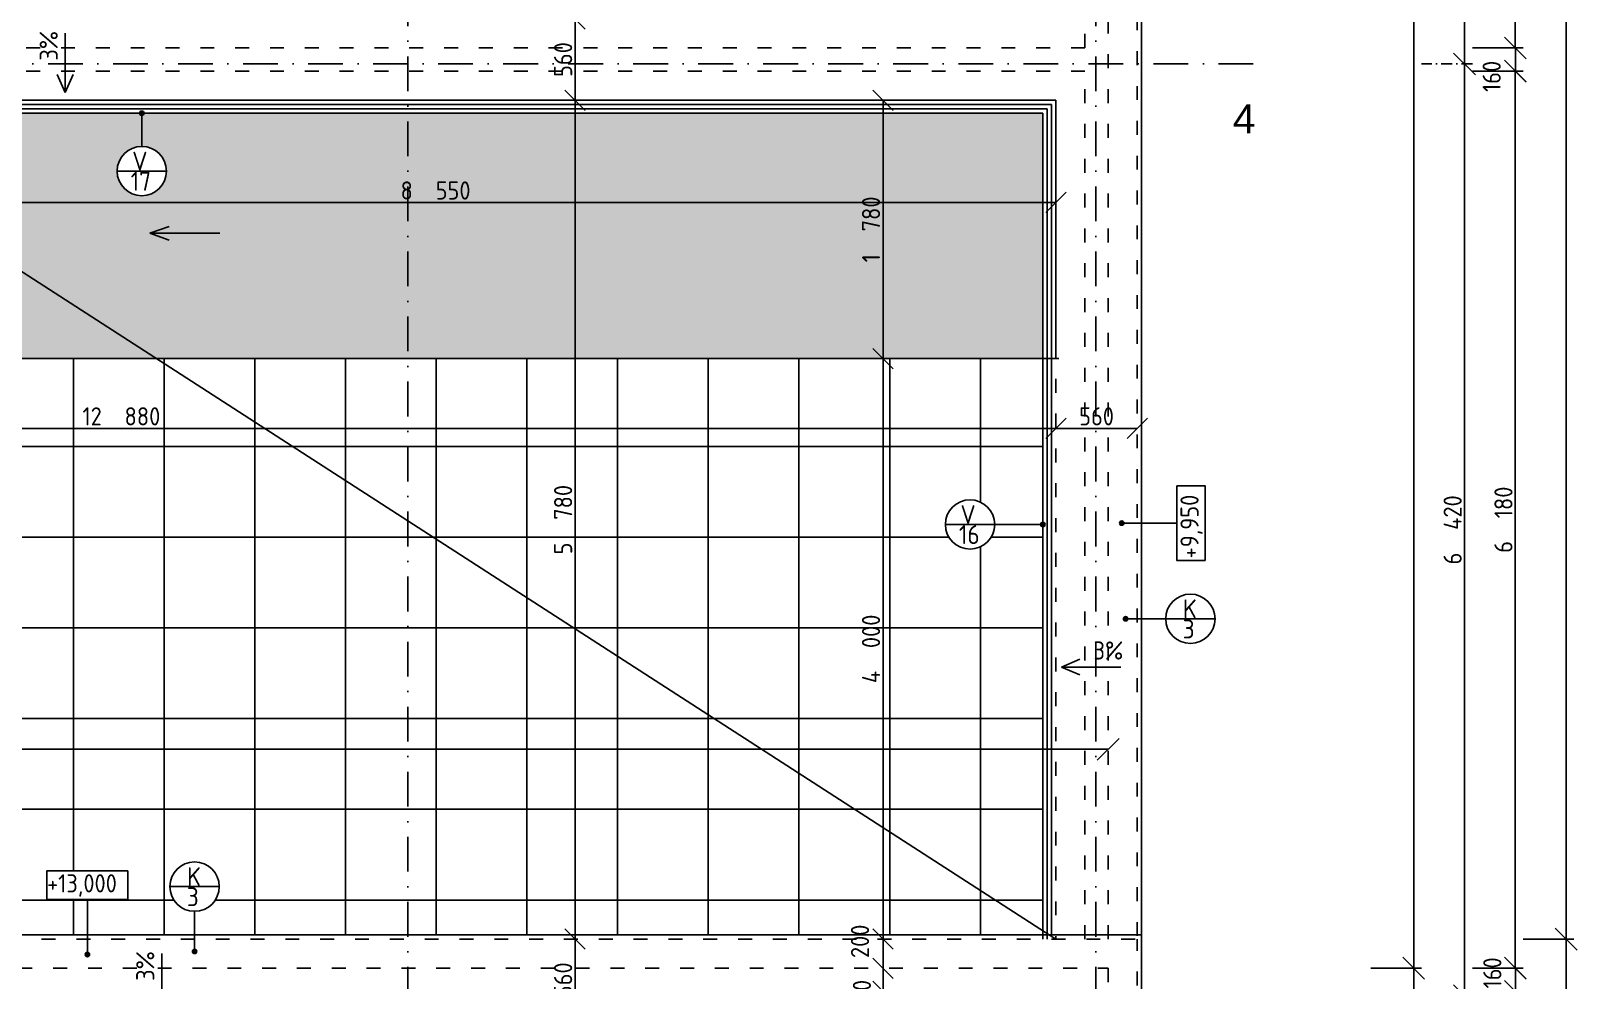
# Model space of a CAD drawing. Extents: x 4511820 to 5180432, y -1526536 to -944957.
# Drawn here: x 5033457 to 5044112, y -994301 to -987762 of the extents above; entities that cross this region are included whole.
import ezdxf

# ---------------------------------------------------------------- set-up
doc = ezdxf.new("R2010")
doc.units = 0
doc.header["$MEASUREMENT"] = 0
doc.linetypes.add('ACAD_ISO03W100', pattern=[30, 12, -18])
doc.linetypes.add('BODKOCIARKOVANA_3', pattern=[5.6, 3, -1.3, 0, -1.3])
doc.layers.get('0').update_dxf_attribs({"linetype": 'CONTINUOUS'})
doc.layers.get('Defpoints').update_dxf_attribs({"color": 61, "linetype": 'CONTINUOUS'})
for name, color, linetype in [('HATCH', 7, 'CONTINUOUS'), ('KÓTY', 4, 'CONTINUOUS'), ('OKNÁ', 143, 'CONTINUOUS'), ('osi', 253, 'CONTINUOUS'), ('Plochy', 41, 'CONTINUOUS'), ('POZEMOK', 7, 'CONTINUOUS'), ('TENKÁ', 7, 'CONTINUOUS'), ('ŠRAFY', 82, 'CONTINUOUS')]:
    doc.layers.add(name, color=color, linetype=linetype)
doc.styles.add('styl1', font='arial.ttf')
doc.styles.add('STYLE1', font='isocp.shx')
doc.dimstyles.new('STANDARD 50', dxfattribs={"dimtxt": 125, "dimasz": 140, "dimexe": 10, "dimexo": 200, "dimgap": 20, "dimtad": 1, "dimdsep": 46, "dimlunit": 6, "dimtxsty": 'STYLE1', "dimblk1": 'OBLIQUE', "dimblk2": 'OBLIQUE', "dimsah": 1, "dimcen": 2.5, "dimse1": 1, "dimse2": 1, "dimadec": 0, "dimazin": 0, "dimtfac": 1, "dimtmove": 1, "dimatfit": 3, "dimldrblk": 'OBLIQUE', "dimfxl": 1, "dimtolj": 1, "dimtzin": 0, "dimarcsym": 0})
doc.dimstyles.new('STANDARD-50', dxfattribs={"dimtxt": 125, "dimasz": 150, "dimexe": 10, "dimexo": 200, "dimgap": 20, "dimtad": 1, "dimdsep": 46, "dimlunit": 6, "dimtxsty": 'STYLE1', "dimblk1": 'OBLIQUE', "dimblk2": 'OBLIQUE', "dimsah": 1, "dimcen": 2.5, "dimse1": 1, "dimse2": 1, "dimadec": 0, "dimazin": 0, "dimtfac": 1, "dimtmove": 1, "dimatfit": 3, "dimldrblk": 'OBLIQUE', "dimfxl": 1, "dimtolj": 1, "dimtzin": 0, "dimarcsym": 0})

# ---------------------------------------------------------------- blocks, each defined once
blk = doc.blocks.new('_OBLIQUE')
at = {"color": 0, "linetype": 'ByBlock'}
blk.add_line((-0.5, -0.5), (0.5, 0.5), dxfattribs=at)
blk = doc.blocks.new('*D14634')
at = {"layer": 'Defpoints', "color": 0}
for p in [(5041881, -981569), (5041881, -987989), (5043337, -987989)]:
    blk.add_point(p, dxfattribs=at)
at = {"layer": 'KÓTY', "color": 0, "lineweight": -2}
blk.add_line((5043337, -981569), (5043337, -987989), dxfattribs=at)
at = {"layer": 'KÓTY', "color": 0, "linetype": 'ByBlock', "lineweight": -2, "xscale": 150, "yscale": 150, "zscale": 150}
for p, rotation in [((5043337, -981569), 90), ((5043337, -987989), 270)]:
    blk.add_blockref('_OBLIQUE', p, dxfattribs=dict(at, rotation=rotation))
at = {"layer": 'KÓTY', "color": 0, "insert": (5043255, -984779), "char_height": 125, "attachment_point": 5, "rotation": 90, "style": 'STYLE1'}
blk.add_mtext('\\A1;6ﾠ420', dxfattribs=at)
blk = doc.blocks.new('*D14635')
at = {"layer": 'Defpoints', "color": 0}
for p in [(5041881, -987989), (5041881, -994409), (5043337, -994409)]:
    blk.add_point(p, dxfattribs=at)
at = {"layer": 'KÓTY', "color": 0, "lineweight": -2}
blk.add_line((5043337, -987989), (5043337, -994409), dxfattribs=at)
at = {"layer": 'KÓTY', "color": 0, "linetype": 'ByBlock', "lineweight": -2, "xscale": 150, "yscale": 150, "zscale": 150}
for p, rotation in [((5043337, -987989), 90), ((5043337, -994409), 270)]:
    blk.add_blockref('_OBLIQUE', p, dxfattribs=dict(at, rotation=rotation))
at = {"layer": 'KÓTY', "color": 0, "insert": (5043255, -991199), "char_height": 125, "attachment_point": 5, "rotation": 90, "style": 'STYLE1'}
blk.add_mtext('\\A1;6ﾠ420', dxfattribs=at)
blk = doc.blocks.new('*D14636')
at = {"layer": 'Defpoints', "color": 0}
for p in [(5040541, -987878.5), (5040541, -988038.5), (5043687.5, -988038.5)]:
    blk.add_point(p, dxfattribs=at)
at = {"layer": 'KÓTY', "color": 0, "lineweight": -2}
blk.add_line((5043687.5, -987878.5), (5043687.5, -988038.5), dxfattribs=at)
at = {"layer": 'KÓTY', "color": 0, "linetype": 'ByBlock', "lineweight": -2, "xscale": 150, "yscale": 150, "zscale": 150}
for p, rotation in [((5043687.5, -987878.5), 90), ((5043687.5, -988038.5), 270)]:
    blk.add_blockref('_OBLIQUE', p, dxfattribs=dict(at, rotation=rotation))
at = {"layer": 'KÓTY', "color": 0, "insert": (5043524, -988075), "char_height": 125, "attachment_point": 5, "rotation": 90, "style": 'STYLE1'}
blk.add_mtext('\\A1;160', dxfattribs=at)
blk = doc.blocks.new('*D14637')
at = {"layer": 'Defpoints', "color": 0}
for p in [(5040921, -994219), (5042987, -994219), (5040921, -1007859)]:
    blk.add_point(p, dxfattribs=at)
at = {"layer": 'KÓTY', "color": 0, "lineweight": -2}
blk.add_line((5042987, -1007859), (5042987, -994219), dxfattribs=at)
at = {"layer": 'KÓTY', "color": 0, "linetype": 'ByBlock', "lineweight": -2, "xscale": 150, "yscale": 150, "zscale": 150}
for p, rotation in [((5042987, -994219), 90), ((5042987, -1007859), 270)]:
    blk.add_blockref('_OBLIQUE', p, dxfattribs=dict(at, rotation=rotation))
at = {"layer": 'KÓTY', "color": 0, "insert": (5042905, -1001039), "char_height": 125, "attachment_point": 5, "rotation": 90, "style": 'STYLE1'}
blk.add_mtext('\\A1;13ﾠ640', dxfattribs=at)
blk = doc.blocks.new('*D14638')
at = {"layer": 'Defpoints', "color": 0}
for p in [(5041081, -975049), (5040921, -994219), (5042987, -994219)]:
    blk.add_point(p, dxfattribs=at)
at = {"layer": 'KÓTY', "color": 0, "lineweight": -2}
blk.add_line((5042987, -975049), (5042987, -994219), dxfattribs=at)
at = {"layer": 'KÓTY', "color": 0, "linetype": 'ByBlock', "lineweight": -2, "xscale": 150, "yscale": 150, "zscale": 150}
for p, rotation in [((5042987, -975049), 90), ((5042987, -994219), 270)]:
    blk.add_blockref('_OBLIQUE', p, dxfattribs=dict(at, rotation=rotation))
at = {"layer": 'KÓTY', "color": 0, "insert": (5042905, -984634), "char_height": 125, "attachment_point": 5, "rotation": 90, "style": 'STYLE1'}
blk.add_mtext('\\A1;19ﾠ170', dxfattribs=at)
blk = doc.blocks.new('*D14640')
at = {"layer": 'Defpoints', "color": 0}
for p in [(5040621, -988039), (5040621, -994219), (5043687, -994219)]:
    blk.add_point(p, dxfattribs=at)
at = {"layer": 'KÓTY', "color": 0, "lineweight": -2}
blk.add_line((5043687, -988039), (5043687, -994219), dxfattribs=at)
at = {"layer": 'KÓTY', "color": 0, "linetype": 'ByBlock', "lineweight": -2, "xscale": 150, "yscale": 150, "zscale": 150}
for p, rotation in [((5043687, -988039), 90), ((5043687, -994219), 270)]:
    blk.add_blockref('_OBLIQUE', p, dxfattribs=dict(at, rotation=rotation))
at = {"layer": 'KÓTY', "color": 0, "insert": (5043605, -991129), "char_height": 125, "attachment_point": 5, "rotation": 90, "style": 'STYLE1'}
blk.add_mtext('\\A1;6ﾠ180', dxfattribs=at)
blk = doc.blocks.new('*D14641')
at = {"layer": 'Defpoints', "color": 0}
for p in [(5040621, -994218.5), (5043687.5, -994218.5), (5040621, -994378.5)]:
    blk.add_point(p, dxfattribs=at)
at = {"layer": 'KÓTY', "color": 0, "lineweight": -2}
blk.add_line((5043687.5, -994378.5), (5043687.5, -994218.5), dxfattribs=at)
at = {"layer": 'KÓTY', "color": 0, "linetype": 'ByBlock', "lineweight": -2, "xscale": 150, "yscale": 150, "zscale": 150}
for p, rotation in [((5043687.5, -994218.5), 90), ((5043687.5, -994378.5), 270)]:
    blk.add_blockref('_OBLIQUE', p, dxfattribs=dict(at, rotation=rotation))
at = {"layer": 'KÓTY', "color": 0, "insert": (5043528.5, -994251.5), "char_height": 125, "attachment_point": 5, "rotation": 90, "style": 'STYLE1'}
blk.add_mtext('\\A1;160', dxfattribs=at)
blk = doc.blocks.new('*D14666')
at = {"layer": 'Defpoints', "color": 0}
for p in [(5041081, -975049), (5044037, -975049), (5041081, -994019)]:
    blk.add_point(p, dxfattribs=at)
at = {"layer": 'KÓTY', "color": 0, "lineweight": -2}
blk.add_line((5044037, -994019), (5044037, -975049), dxfattribs=at)
at = {"layer": 'KÓTY', "color": 0, "linetype": 'ByBlock', "lineweight": -2, "xscale": 150, "yscale": 150, "zscale": 150}
for p, rotation in [((5044037, -975049), 90), ((5044037, -994019), 270)]:
    blk.add_blockref('_OBLIQUE', p, dxfattribs=dict(at, rotation=rotation))
at = {"layer": 'KÓTY', "color": 0, "insert": (5043955, -984534), "char_height": 125, "attachment_point": 5, "rotation": 90, "style": 'STYLE1'}
blk.add_mtext('\\A1;18ﾠ970', dxfattribs=at)
blk = doc.blocks.new('*D14667')
at = {"layer": 'Defpoints', "color": 0}
for p in [(5041006, -994019), (5041006, -1008019), (5044037, -1008019)]:
    blk.add_point(p, dxfattribs=at)
at = {"layer": 'KÓTY', "color": 0, "lineweight": -2}
blk.add_line((5044037, -994019), (5044037, -1008019), dxfattribs=at)
at = {"layer": 'KÓTY', "color": 0, "linetype": 'ByBlock', "lineweight": -2, "xscale": 150, "yscale": 150, "zscale": 150}
for p, rotation in [((5044037, -994019), 90), ((5044037, -1008019), 270)]:
    blk.add_blockref('_OBLIQUE', p, dxfattribs=dict(at, rotation=rotation))
at = {"layer": 'KÓTY', "color": 0, "insert": (5043955, -1001019), "char_height": 125, "attachment_point": 5, "rotation": 90, "style": 'STYLE1'}
blk.add_mtext('\\A1;14ﾠ000', dxfattribs=at)
blk = doc.blocks.new('*D14668')
at = {"layer": 'Defpoints', "color": 0}
for p in [(5040621, -975209), (5040621, -987879), (5043687, -987879)]:
    blk.add_point(p, dxfattribs=at)
at = {"layer": 'KÓTY', "color": 0, "lineweight": -2}
blk.add_line((5043687, -975209), (5043687, -987879), dxfattribs=at)
at = {"layer": 'KÓTY', "color": 0, "linetype": 'ByBlock', "lineweight": -2, "xscale": 150, "yscale": 150, "zscale": 150}
for p, rotation in [((5043687, -975209), 90), ((5043687, -987879), 270)]:
    blk.add_blockref('_OBLIQUE', p, dxfattribs=dict(at, rotation=rotation))
at = {"layer": 'KÓTY', "color": 0, "insert": (5043605, -981544), "char_height": 125, "attachment_point": 5, "rotation": 90, "style": 'STYLE1'}
blk.add_mtext('\\A1;12ﾠ670', dxfattribs=at)
blk = doc.blocks.new('*D14672')
at = {"layer": 'Defpoints', "color": 0}
for p in [(5040881, -992711), (5007451, -994019), (5040881, -994218)]:
    blk.add_point(p, dxfattribs=at)
at = {"layer": 'KÓTY', "color": 0, "lineweight": -2}
blk.add_line((5007451, -992711), (5040881, -992711), dxfattribs=at)
at = {"layer": 'KÓTY', "color": 0, "linetype": 'ByBlock', "lineweight": -2, "xscale": 150, "yscale": 150, "zscale": 150, "rotation": 180}
blk.add_blockref('_OBLIQUE', (5007451, -992711), dxfattribs=at)
at = {"layer": 'KÓTY', "color": 0, "linetype": 'ByBlock', "lineweight": -2, "xscale": 150, "yscale": 150, "zscale": 150}
blk.add_blockref('_OBLIQUE', (5040881, -992711), dxfattribs=at)
at = {"layer": 'KÓTY', "color": 0, "insert": (5024166, -992628), "char_height": 125, "attachment_point": 5, "style": 'STYLE1'}
blk.add_mtext('\\A1;33ﾠ430', dxfattribs=at)
blk = doc.blocks.new('*D55030')
at = {"layer": 'Defpoints', "color": 0}
for p in [(5037207, -987679), (5037207, -988239), (5037207, -988239)]:
    blk.add_point(p, dxfattribs=at)
at = {"layer": 'KÓTY', "color": 0, "lineweight": -2}
blk.add_line((5037207, -987679), (5037207, -988239), dxfattribs=at)
at = {"layer": 'KÓTY', "color": 0, "linetype": 'ByBlock', "lineweight": -2, "xscale": 140, "yscale": 140, "zscale": 140}
for p, rotation in [((5037207, -987679), 90), ((5037207, -988239), 270)]:
    blk.add_blockref('_OBLIQUE', p, dxfattribs=dict(at, rotation=rotation))
at = {"layer": 'KÓTY', "color": 0, "insert": (5037125, -987959), "char_height": 125, "attachment_point": 5, "rotation": 90, "style": 'STYLE1'}
blk.add_mtext('\\A1;560', dxfattribs=at)
blk = doc.blocks.new('*D55031')
at = {"layer": 'Defpoints', "color": 0}
for p in [(5037207, -988239), (5037207, -994019), (5037207, -994019)]:
    blk.add_point(p, dxfattribs=at)
at = {"layer": 'KÓTY', "color": 0, "lineweight": -2}
blk.add_line((5037207, -988239), (5037207, -994019), dxfattribs=at)
at = {"layer": 'KÓTY', "color": 0, "linetype": 'ByBlock', "lineweight": -2, "xscale": 140, "yscale": 140, "zscale": 140}
for p, rotation in [((5037207, -988239), 90), ((5037207, -994019), 270)]:
    blk.add_blockref('_OBLIQUE', p, dxfattribs=dict(at, rotation=rotation))
at = {"layer": 'KÓTY', "color": 0, "insert": (5037125, -991129), "char_height": 125, "attachment_point": 5, "rotation": 90, "style": 'STYLE1'}
blk.add_mtext('\\A1;5ﾠ780', dxfattribs=at)
blk = doc.blocks.new('*D55032')
at = {"layer": 'Defpoints', "color": 0}
for p in [(5037207, -994019), (5037207, -994579), (5037207, -994579)]:
    blk.add_point(p, dxfattribs=at)
at = {"layer": 'KÓTY', "color": 0, "lineweight": -2}
blk.add_line((5037207, -994019), (5037207, -994579), dxfattribs=at)
at = {"layer": 'KÓTY', "color": 0, "linetype": 'ByBlock', "lineweight": -2, "xscale": 140, "yscale": 140, "zscale": 140}
for p, rotation in [((5037207, -994019), 90), ((5037207, -994579), 270)]:
    blk.add_blockref('_OBLIQUE', p, dxfattribs=dict(at, rotation=rotation))
at = {"layer": 'KÓTY', "color": 0, "insert": (5037125, -994299), "char_height": 125, "attachment_point": 5, "rotation": 90, "style": 'STYLE1'}
blk.add_mtext('\\A1;560', dxfattribs=at)
blk = doc.blocks.new('*D55045')
at = {"layer": 'Defpoints', "color": 0}
for p in [(5031971, -988943), (5040521, -988943), (5040521, -988943)]:
    blk.add_point(p, dxfattribs=at)
at = {"layer": 'KÓTY', "color": 0, "lineweight": -2}
blk.add_line((5031971, -988943), (5040521, -988943), dxfattribs=at)
at = {"layer": 'KÓTY', "color": 0, "linetype": 'ByBlock', "lineweight": -2, "xscale": 140, "yscale": 140, "zscale": 140, "rotation": 180}
blk.add_blockref('_OBLIQUE', (5031971, -988943), dxfattribs=at)
at = {"layer": 'KÓTY', "color": 0, "linetype": 'ByBlock', "lineweight": -2, "xscale": 140, "yscale": 140, "zscale": 140}
blk.add_blockref('_OBLIQUE', (5040521, -988943), dxfattribs=at)
at = {"layer": 'KÓTY', "color": 0, "insert": (5036246, -988861), "char_height": 125, "attachment_point": 5, "style": 'STYLE1'}
blk.add_mtext('\\A1;8ﾠ550', dxfattribs=at)
blk = doc.blocks.new('*D55049')
at = {"layer": 'Defpoints', "color": 0}
for p in [(5040521, -988239), (5039330, -990019), (5040541, -990019)]:
    blk.add_point(p, dxfattribs=at)
at = {"layer": 'KÓTY', "color": 0, "lineweight": -2}
blk.add_line((5039330, -988239), (5039330, -990019), dxfattribs=at)
at = {"layer": 'KÓTY', "color": 0, "linetype": 'ByBlock', "lineweight": -2, "xscale": 140, "yscale": 140, "zscale": 140}
for p, rotation in [((5039330, -988239), 90), ((5039330, -990019), 270)]:
    blk.add_blockref('_OBLIQUE', p, dxfattribs=dict(at, rotation=rotation))
at = {"layer": 'KÓTY', "color": 0, "insert": (5039247, -989129), "char_height": 125, "attachment_point": 5, "rotation": 90, "style": 'STYLE1'}
blk.add_mtext('\\A1;1ﾠ780', dxfattribs=at)
blk = doc.blocks.new('*D55050')
at = {"layer": 'Defpoints', "color": 0}
for p in [(5040541, -990019), (5039330, -994019), (5040541, -994019)]:
    blk.add_point(p, dxfattribs=at)
at = {"layer": 'KÓTY', "color": 0, "lineweight": -2}
blk.add_line((5039330, -990019), (5039330, -994019), dxfattribs=at)
at = {"layer": 'KÓTY', "color": 0, "linetype": 'ByBlock', "lineweight": -2, "xscale": 140, "yscale": 140, "zscale": 140}
for p, rotation in [((5039330, -990019), 90), ((5039330, -994019), 270)]:
    blk.add_blockref('_OBLIQUE', p, dxfattribs=dict(at, rotation=rotation))
at = {"layer": 'KÓTY', "color": 0, "insert": (5039247, -992019), "char_height": 125, "attachment_point": 5, "rotation": 90, "style": 'STYLE1'}
blk.add_mtext('\\A1;4ﾠ000', dxfattribs=at)
blk = doc.blocks.new('*D55053')
at = {"layer": 'Defpoints', "color": 0}
for p in [(5040521, -990500), (5027641, -991640), (5040521, -991640)]:
    blk.add_point(p, dxfattribs=at)
at = {"layer": 'KÓTY', "color": 0, "lineweight": -2}
blk.add_line((5027641, -990500), (5040521, -990500), dxfattribs=at)
at = {"layer": 'KÓTY', "color": 0, "linetype": 'ByBlock', "lineweight": -2, "xscale": 140, "yscale": 140, "zscale": 140, "rotation": 180}
blk.add_blockref('_OBLIQUE', (5027641, -990500), dxfattribs=at)
at = {"layer": 'KÓTY', "color": 0, "linetype": 'ByBlock', "lineweight": -2, "xscale": 140, "yscale": 140, "zscale": 140}
blk.add_blockref('_OBLIQUE', (5040521, -990500), dxfattribs=at)
at = {"layer": 'KÓTY', "color": 0, "insert": (5034081, -990417), "char_height": 125, "attachment_point": 5, "style": 'STYLE1'}
blk.add_mtext('\\A1;12ﾠ880', dxfattribs=at)
blk = doc.blocks.new('*D55055')
at = {"layer": 'Defpoints', "color": 0}
for p in [(5040521, -990500), (5041081, -990500), (5041081, -990500)]:
    blk.add_point(p, dxfattribs=at)
at = {"layer": 'KÓTY', "color": 0, "lineweight": -2}
blk.add_line((5040521, -990500), (5041081, -990500), dxfattribs=at)
at = {"layer": 'KÓTY', "color": 0, "linetype": 'ByBlock', "lineweight": -2, "xscale": 140, "yscale": 140, "zscale": 140, "rotation": 180}
blk.add_blockref('_OBLIQUE', (5040521, -990500), dxfattribs=at)
at = {"layer": 'KÓTY', "color": 0, "linetype": 'ByBlock', "lineweight": -2, "xscale": 140, "yscale": 140, "zscale": 140}
blk.add_blockref('_OBLIQUE', (5041081, -990500), dxfattribs=at)
at = {"layer": 'KÓTY', "color": 0, "insert": (5040801, -990417), "char_height": 125, "attachment_point": 5, "style": 'STYLE1'}
blk.add_mtext('\\A1;560', dxfattribs=at)
blk = doc.blocks.new('*D55106')
at = {"layer": 'Defpoints', "color": 0}
for p in [(5039330, -994219), (5039330, -994219), (5039330, -994379)]:
    blk.add_point(p, dxfattribs=at)
at = {"layer": 'KÓTY', "color": 0, "lineweight": -2}
blk.add_line((5039330, -994379), (5039330, -994219), dxfattribs=at)
at = {"layer": 'KÓTY', "color": 0, "linetype": 'ByBlock', "lineweight": -2, "xscale": 140, "yscale": 140, "zscale": 140}
for p, rotation in [((5039330, -994219), 90), ((5039330, -994379), 270)]:
    blk.add_blockref('_OBLIQUE', p, dxfattribs=dict(at, rotation=rotation))
at = {"layer": 'KÓTY', "color": 0, "insert": (5039184, -994407), "char_height": 125, "attachment_point": 5, "rotation": 90, "style": 'STYLE1'}
blk.add_mtext('\\A1;160', dxfattribs=at)
blk = doc.blocks.new('*D55107')
at = {"layer": 'Defpoints', "color": 0}
for p in [(5039330, -994019), (5039330, -994019), (5039330, -994219)]:
    blk.add_point(p, dxfattribs=at)
at = {"layer": 'KÓTY', "color": 0, "lineweight": -2}
blk.add_line((5039330, -994219), (5039330, -994019), dxfattribs=at)
at = {"layer": 'KÓTY', "color": 0, "linetype": 'ByBlock', "lineweight": -2, "xscale": 140, "yscale": 140, "zscale": 140}
for p, rotation in [((5039330, -994019), 90), ((5039330, -994219), 270)]:
    blk.add_blockref('_OBLIQUE', p, dxfattribs=dict(at, rotation=rotation))
at = {"layer": 'KÓTY', "color": 0, "insert": (5039171, -994034), "char_height": 125, "attachment_point": 5, "rotation": 90, "style": 'STYLE1'}
blk.add_mtext('\\A1;200', dxfattribs=at)

msp = doc.modelspace()

# ---------------------------------------------------------------- hatches: boundary and pattern name
at = {"layer": 'HATCH'}
h = msp.add_hatch(color=256, dxfattribs=at)
h.dxf.hatch_style = 1
h.paths.add_polyline_path([(5040989.75, -991152.809, -2.414213563), (5040974.75, -991137.809, -0.414213562)])
h = msp.add_hatch(color=256, dxfattribs=at)
h.dxf.hatch_style = 1
h.paths.add_polyline_path([(5033846.5, -994109.75, 2.414213563), (5033861.5, -994124.75, 0.414213562)])
at = {"layer": 'TENKÁ'}
h = msp.add_hatch(color=256, dxfattribs=at)
h.dxf.hatch_style = 1
h.paths.add_polyline_path([(5034221.597, -988343.5, 2.414213562), (5034206.597, -988328.5, 0.414213562)])
h = msp.add_hatch(color=256, dxfattribs=at)
h.dxf.hatch_style = 1
h.paths.add_polyline_path([(5040416, -991162, 2.414213563), (5040431, -991147, 0.414213562)])
h = msp.add_hatch(color=256, dxfattribs=at)
h.dxf.hatch_style = 1
h.paths.add_polyline_path([(5041015.827, -991812.017, 2.414213562), (5041000.827, -991827.017, 0.414213562)])
h = msp.add_hatch(color=256, dxfattribs=at)
h.dxf.hatch_style = 1
h.paths.add_polyline_path([(5034585.229, -994088.862, 2.414213562), (5034600.229, -994103.862, 0.414213562)])
at = {"layer": 'ŠRAFY', "ltscale": 0.25}
h = msp.add_hatch(dxfattribs=at)
h.set_pattern_fill('CROSS', color=256, scale=450)
h.paths.add_polyline_path([(5031704.349, -988552.678), (5031189.717, -988552.678), (5031189.717, -988356.428), (5031704.349, -988356.428), (5031704.349, -988454.553), (5031907.295, -988489.906, -0.154443032), (5031924.674, -988456.438), (5032052.612, -988328.5), (5027731, -988328.5), (5027731, -990018.5), (5040431, -990018.5), (5040431, -988328.5), (5034236.597, -988328.5, -0.414213562), (5034221.597, -988343.5), (5034221.597, -988557.335, -0.414213562), (5034391.597, -988727.335, -1), (5034051.597, -988727.335, -0.414213562), (5034221.597, -988557.335), (5034221.597, -988343.5, -0.414213562), (5034206.597, -988328.5), (5033008.941, -988328.5), (5033008.941, -988537.628), (5032777.089, -988537.628), (5032777.089, -988328.5), (5032482.646, -988328.5), (5032482.646, -988412.628), (5032250.793, -988412.628), (5032250.793, -988328.5), (5032229.023, -988328.5, -0.022728887), (5032225.194, -988332.694), (5032168.027, -988389.861, -0.476866857), (5032243.5, -988451, -0.154836711), (5032232.068, -988487.033), (5032350.34, -988570.485), (5032379.97, -988528.492), (5032453.116, -988643.002), (5032320.711, -988612.477), (5032350.34, -988570.485), (5032232.068, -988487.033, -0.815386288), (5032119.861, -988438.027), (5032013.062, -988544.826, -0.732437154), (5031907.295, -988489.906), (5031704.349, -988454.553)])
h.paths.add_polyline_path([(5036189.607, -988773.343), (5036477.205, -988773.343), (5036477.205, -988948.441), (5036189.607, -988948.441)], flags=24)
h.paths.add_polyline_path([(5036102.295, -988773.301), (5036214.678, -988773.301), (5036214.678, -988948.079), (5036102.295, -988948.079)], flags=24)
h.paths.add_polyline_path([(5036014.795, -988773.392), (5036127.295, -988773.392), (5036127.295, -988948.392), (5036014.795, -988948.392)], flags=24)
h.paths.add_polyline_path([(5039159.629, -989197.393), (5039159.629, -988909.795), (5039334.727, -988909.795), (5039334.727, -989197.393)], flags=24)
h.paths.add_polyline_path([(5039159.587, -989284.705), (5039159.587, -989172.322), (5039334.366, -989172.322), (5039334.366, -989284.705)], flags=24)
h.paths.add_polyline_path([(5039159.678, -989347.205), (5039159.678, -989259.705), (5039334.678, -989259.705), (5039334.678, -989347.205)], flags=24)
h.paths.add_polyline_path([(5029755.857, -988773.343), (5030043.455, -988773.343), (5030043.455, -988948.441), (5029755.857, -988948.441)], flags=24)
h.paths.add_polyline_path([(5029668.545, -988773.301), (5029780.928, -988773.301), (5029780.928, -988948.079), (5029668.545, -988948.079)], flags=24)
h.paths.add_polyline_path([(5029568.545, -988773.392), (5029693.545, -988773.392), (5029693.545, -988948.392), (5029568.545, -988948.392)], flags=24)
h.paths.add_polyline_path([(5033054.257, -988597.831), (5033054.257, -988310.232), (5033304.257, -988310.232), (5033304.257, -988597.831)], flags=9)
h = msp.add_hatch(dxfattribs=at)
h.set_pattern_fill('NET', color=256, scale=5000)
h.paths.add_polyline_path([(5040431, -991177, -0.414213562), (5040416, -991162), (5040099.097, -991162, -1), (5039759.097, -991162, -1), (5040099.097, -991162), (5040416, -991162, -0.414213562), (5040431, -991147), (5040431, -990018.5), (5027731, -990018.5), (5027731, -991147, -0.414213562), (5027746, -991162), (5028062.903, -991162, -1), (5028402.903, -991162, -1), (5028062.903, -991162), (5027746, -991162, -0.414213562), (5027731, -991177), (5027731, -993988.5), (5033846.5, -993988.5), (5033846.5, -993746.25), (5033566.919, -993746.25), (5033566.919, -993549.25), (5034126.081, -993549.25), (5034126.081, -993746.25), (5033846.5, -993746.25), (5033846.5, -993988.5), (5034585.229, -993988.5), (5034585.229, -993826.959, -0.414213562), (5034415.229, -993656.959, -1), (5034755.229, -993656.959, -0.414213562), (5034585.229, -993826.959), (5034585.229, -993988.5), (5040431, -993988.5)])
h.paths.add_polyline_path([(5031092.608, -991535.815), (5031092.608, -991179.565), (5031292.657, -991179.565), (5031292.657, -991535.815)], flags=24)
h.paths.add_polyline_path([(5034055.857, -990329.579), (5034343.455, -990329.579), (5034343.455, -990504.677), (5034055.857, -990504.677)], flags=24)
h.paths.add_polyline_path([(5033968.545, -990329.537), (5034080.928, -990329.537), (5034080.928, -990504.316), (5033968.545, -990504.316)], flags=24)
h.paths.add_polyline_path([(5033818.545, -990329.627), (5033993.58, -990329.627), (5033993.58, -990504.628), (5033818.545, -990504.628)], flags=24)
h.paths.add_polyline_path([(5033149.963, -991314.893), (5033149.963, -991027.295), (5033325.061, -991027.295), (5033325.061, -991314.893)], flags=24)
h.paths.add_polyline_path([(5033149.921, -991402.205), (5033149.921, -991289.822), (5033324.7, -991289.822), (5033324.7, -991402.205)], flags=24)
h.paths.add_polyline_path([(5033150.012, -991489.705), (5033150.012, -991377.205), (5033325.012, -991377.205), (5033325.012, -991489.705)], flags=24)
h.paths.add_polyline_path([(5039159.629, -992068.741), (5039159.629, -991781.045), (5039334.727, -991781.045), (5039334.727, -992068.741)], flags=24)
h.paths.add_polyline_path([(5039159.587, -992155.955), (5039159.587, -992043.572), (5039334.366, -992043.572), (5039334.366, -992155.955)], flags=24)
h.paths.add_polyline_path([(5039159.678, -992255.955), (5039159.678, -992130.955), (5039334.678, -992130.955), (5039334.678, -992255.955)], flags=24)
h.paths.add_polyline_path([(5037037.014, -991184.893), (5037037.014, -990897.295), (5037212.112, -990897.295), (5037212.112, -991184.893)], flags=24)
h.paths.add_polyline_path([(5037036.972, -991272.205), (5037036.972, -991159.822), (5037211.75, -991159.822), (5037211.75, -991272.205)], flags=24)
h.paths.add_polyline_path([(5037037.063, -991359.705), (5037037.063, -991247.205), (5037212.063, -991247.205), (5037212.063, -991359.705)], flags=24)

# ---------------------------------------------------------------- linework, layer by layer
at = {"layer": 'KÓTY', "ltscale": 0.25}
for p, q in [((5043740.903, -987878.5), (5043390.903, -987878.5)), ((5043740.903, -988038.5), (5043390.903, -988038.5)), ((5044090.903, -994018.5), (5043740.903, -994018.5)), ((5043040.903, -994218.5), (5042690.903, -994218.5)), ((5043740.903, -994218.5), (5043390.903, -994218.5))]:
    msp.add_line(p, q, dxfattribs=at)
at = {"layer": 'KÓTY', "linetype": 'BODKOCIARKOVANA_3', "ltscale": 25}
msp.add_line((5043390.903, -987988.5), (5043040.903, -987988.5), dxfattribs=at)
at = {"layer": 'OKNÁ'}
for p, q in [((5027701, -988298.5), (5040461, -988298.5)), ((5027731, -988328.5), (5040431, -988328.5)), ((5040431, -988328.5), (5040431, -994018.5)), ((5040461, -994018.5), (5040461, -988298.5))]:
    msp.add_line(p, q, dxfattribs=at)
at = {"layer": 'osi', "linetype": 'BODKOCIARKOVANA_3', "ltscale": 80}
for p, q in [((5036056, -972701.309), (5036056, -1010218.5)), ((5040796, -972701.309), (5040796, -1010218.5)), ((5041881, -987988.5), (4978211, -987988.5))]:
    msp.add_line(p, q, dxfattribs=at)
at = {"layer": 'Plochy'}
msp.add_lwpolyline([(5040521, -988238.5), (5027641, -988238.5), (5027641, -990018.5), (5040521, -990018.5)], close=True, dxfattribs=at)
at = {"layer": 'POZEMOK'}
msp.add_line((5032021.385, -988534.517), (5040521, -994018.5), dxfattribs=at)
at = {"layer": 'TENKÁ', "color": 144, "linetype": 'ACAD_ISO03W100', "ltscale": 8}
for p, q in [((5041081, -973501.309), (5041081, -994018.5)), ((5027641, -988238.5), (5040521, -988238.5)), ((5040521, -988238.5), (5040521, -994018.5)), ((4994411, -994018.5), (5041081, -994018.5)), ((5041081, -1008018.5), (5041081, -994018.5))]:
    msp.add_line(p, q, dxfattribs=at)
at = {"layer": 'TENKÁ'}
for p, q in [((5041111, -973501.309), (5041111, -994018.5)), ((5033693.771, -987777.5), (5033693.771, -988187)), ((5033638.771, -988061.5), (5033693.771, -988187)), ((5033748.771, -988061.5), (5033693.771, -988187)), ((5027671, -988268.5), (5040491, -988268.5)), ((5040491, -988268.5), (5040491, -993988.5)), ((5034410.868, -989109.031), (5034276.868, -989156.031)), ((5034759.368, -989156.031), (5034276.868, -989156.031)), ((5034410.868, -989203.031), (5034276.868, -989156.031)), ((5027641, -990018.5), (5040541, -990018.5)), ((5040974.75, -991152.809), (5041353.25, -991152.809)), ((5040685.5, -992089.059), (5040560, -992144.059)), ((5040969.5, -992144.059), (5040560, -992144.059)), ((5040685.5, -992199.059), (5040560, -992144.059)), ((5033846.5, -994124.75), (5033846.5, -993746.25)), ((4994441, -993988.5), (5041111, -993988.5)), ((5041111, -1008048.5), (5041111, -993988.5)), ((5034359, -994117.5), (5034359, -994527))]:
    msp.add_line(p, q, dxfattribs=at)
at = {"layer": 'TENKÁ', "linetype": 'ACAD_ISO03W100', "ltscale": 8}
for p, q in [((5040881, -994018.5), (5040881, -975048.5)), ((5040721, -987878.5), (5040721, -975208.5)), ((5040721, -987878.5), (5027441, -987878.5)), ((5040721, -988038.5), (5027441, -988038.5)), ((5040721, -994018.5), (5040721, -988038.5)), ((5007451, -994218.5), (5040881, -994218.5)), ((5040881, -994218.5), (5040881, -1007818.5))]:
    msp.add_line(p, q, dxfattribs=at)
at = {"layer": 'TENKÁ', "ltscale": 0.25}
for p, q in [((5034221.597, -988328.5), (5034221.597, -988557.335)), ((5034391.597, -988727.335), (5034051.597, -988727.335)), ((5040099.097, -991162), (5039759.097, -991162)), ((5040431, -991162), (5040099.097, -991162)), ((5040985.827, -991812.017), (5041277.729, -991812.017)), ((5041617.729, -991812.017), (5041277.729, -991812.017)), ((5034755.229, -993656.959), (5034415.229, -993656.959)), ((5034585.229, -994118.862), (5034585.229, -993826.959))]:
    msp.add_line(p, q, dxfattribs=at)
for points in [[(5041353.25, -990895.493), (5041549.5, -990895.493), (5041549.5, -991410.125), (5041353.25, -991410.125)], [(5034126.081, -993549.25), (5033566.919, -993549.25), (5033566.919, -993746.25), (5034126.081, -993746.25)]]:
    msp.add_lwpolyline(points, close=True, dxfattribs=at)
at = {"layer": 'TENKÁ'}
for centre in [(5034221.597, -988328.5), (5040431, -991162), (5040974.75, -991152.809), (5041000.827, -991812.017), (5033846.5, -994124.75), (5034585.229, -994103.862)]:
    msp.add_circle(centre, 15, dxfattribs=at)
at = {"layer": 'TENKÁ', "ltscale": 0.25}
for centre in [(5034221.597, -988727.335), (5039929.097, -991162), (5041447.729, -991812.017), (5034585.229, -993656.959)]:
    msp.add_circle(centre, 170, dxfattribs=at)

# ---------------------------------------------------------------- texts
at = {"layer": 'TENKÁ', "ltscale": 0.25, "style": 'STYLE1'}
for s, p in [('3%', (5033642.56, -987966.418)), ('+9,950', (5041504.199, -991395.735)), ('3%', (5034307.789, -994306.418))]:
    msp.add_text(s, height=125, rotation=90, dxfattribs=at).set_placement(p)
at = {"layer": 'TENKÁ', "ltscale": 0.25}
for s, height, style, p in [('4', 200, 'styl1', (5041740.054, -988467.578)), ('3%', 125, 'STYLE1', (5040780.582, -992092.848)), ('+13,000', 125, 'STYLE1', (5033568.872, -993696.972))]:
    msp.add_text(s, height=height, dxfattribs=dict(at, style=style)).set_placement(p)
at = {"layer": 'TENKÁ', "style": 'STYLE1'}
for s, p in [('V', (5034155.567, -988723.835)), ('17', (5034145.067, -988862.471)), ('V', (5039863.067, -991158.5)), ('16', (5039852.567, -991297.137)), ('K', (5041395.699, -991808.517)), ('3', (5041394.699, -991947.154)), ('K', (5034533.199, -993653.459)), ('3', (5034532.199, -993792.096))]:
    msp.add_text(s, height=130, dxfattribs=at).set_placement(p)

# ---------------------------------------------------------------- dimensions: what is measured, and where the dimension line sits
at = {"layer": 'KÓTY'}
for base, p1, p2, picture, middle in [((5042987.5, -994218.5), (5041081, -975048.5), (5040920.665, -994218.5), '*D14638', (5042904.957, -984633.5)), ((5043337.5, -987988.5), (5041881, -981568.5), (5041881, -987988.5), '*D14634', (5043254.957, -984778.5)), ((5043337.5, -994408.5), (5041881, -987988.5), (5041881, -994408.5), '*D14635', (5043254.957, -991198.5)), ((5043687.5, -994218.5), (5040621, -988038.5), (5040621, -994218.5), '*D14640', (5043604.957, -991128.5)), ((5042987.5, -994218.5), (5040921, -1007858.5), (5040921, -994218.5), '*D14637', (5042904.957, -1001038.5))]:
    dim = msp.add_linear_dim(base=base, p1=p1, p2=p2, angle=90, dimstyle='STANDARD-50', dxfattribs=at)
    dim.commit()
    dim.dimension.update_dxf_attribs({"geometry": picture, "text_midpoint": middle})
for base, p1, p2, dimstyle, picture, middle in [((5044037.5, -975048.5), (5041081, -994018.5), (5041081, -975048.5), 'STANDARD-50', '*D14666', (5043954.957, -984533.5)), ((5043687.5, -987878.5), (5040621, -975208.5), (5040621, -987878.5), 'STANDARD-50', '*D14668', (5043604.957, -981543.5)), ((5037207.148, -988238.5), (5037207.148, -987678.5), (5037207.148, -988238.5), 'STANDARD 50', '*D55030', (5037124.648, -987958.5)), ((5037207.148, -994018.5), (5037207.148, -988238.5), (5037207.148, -994018.5), 'STANDARD 50', '*D55031', (5037124.605, -991128.5)), ((5039329.764, -990018.5), (5040521, -988238.5), (5040541, -990018.5), 'STANDARD 50', '*D55049', (5039247.221, -989128.5)), ((5039329.764, -994018.5), (5040541, -990018.5), (5040541, -994018.5), 'STANDARD 50', '*D55050', (5039247.221, -992018.5)), ((5037207.148, -994578.5), (5037207.148, -994018.5), (5037207.148, -994578.5), 'STANDARD 50', '*D55032', (5037124.648, -994298.5)), ((5044037.5, -1008018.5), (5041006, -994018.5), (5041006, -1008018.5), 'STANDARD-50', '*D14667', (5043954.957, -1001018.5))]:
    dim = msp.add_linear_dim(base=base, p1=p1, p2=p2, angle=90, dimstyle=dimstyle, override={"dimtxsty": 'STYLE1', "dimldrblk": 'OBLIQUE'}, dxfattribs=at)
    dim.commit()
    dim.dimension.update_dxf_attribs({"geometry": picture, "text_midpoint": middle})
for base, p1, p2, picture, middle in [((5043687.5, -988038.5), (5040541, -987878.5), (5040541, -988038.5), '*D14636', (5043606.5, -988075)), ((5043687.5, -994218.5), (5040621, -994378.5), (5040621, -994218.5), '*D14641', (5043611, -994251.5))]:
    dim = msp.add_linear_dim(base=base, p1=p1, p2=p2, angle=90, dimstyle='STANDARD-50', dxfattribs=at)
    dim.commit()
    dim.dimension.update_dxf_attribs({"geometry": picture, "text_midpoint": middle, "dimtype": 160})
for base, p1, p2, picture, middle in [((5040521, -988943.477), (5031971, -988943.477), (5040521, -988943.477), '*D55045', (5036246, -988860.935)), ((5041081, -990499.713), (5040521, -990499.713), (5041081, -990499.713), '*D55055', (5040801, -990417.213))]:
    dim = msp.add_linear_dim(base=base, p1=p1, p2=p2, dimstyle='STANDARD 50', override={"dimtxsty": 'STYLE1', "dimldrblk": 'OBLIQUE'}, dxfattribs=at)
    dim.commit()
    dim.dimension.update_dxf_attribs({"geometry": picture, "text_midpoint": middle})
for base, p1, p2, dimstyle, picture, middle in [((5040521, -990499.713), (5027641, -991640.064), (5040521, -991640.064), 'STANDARD 50', '*D55053', (5034081, -990417.171)), ((5040881, -992711), (5007451, -994018.5), (5040881, -994218.261), 'STANDARD-50', '*D14672', (5024166, -992628.457))]:
    dim = msp.add_linear_dim(base=base, p1=p1, p2=p2, dimstyle=dimstyle, dxfattribs=at)
    dim.commit()
    dim.dimension.update_dxf_attribs({"geometry": picture, "text_midpoint": middle})
for base, p1, p2, picture, middle in [((5039329.764, -994018.5), (5039329.764, -994218.5), (5039329.764, -994018.5), '*D55107', (5039253.585, -994033.867)), ((5039329.764, -994218.5), (5039329.764, -994378.5), (5039329.764, -994218.5), '*D55106', (5039266.989, -994407.337))]:
    dim = msp.add_linear_dim(base=base, p1=p1, p2=p2, angle=90, dimstyle='STANDARD 50', override={"dimtxsty": 'STYLE1', "dimldrblk": 'OBLIQUE'}, dxfattribs=at)
    dim.commit()
    dim.dimension.update_dxf_attribs({"geometry": picture, "text_midpoint": middle, "dimtype": 160})

doc.saveas('drawing.dxf')
